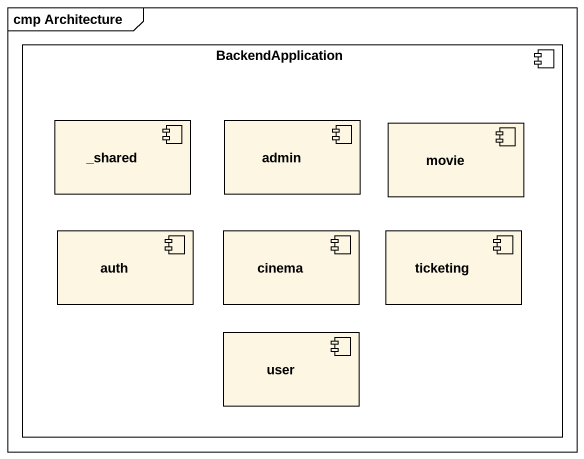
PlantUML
@startuml
mainframe cmp Architecture
component BackendApplication {
  component "_shared" as shared
  component admin
  component movie
  component auth
  component cinema
  component ticketing
  component user
}
@enduml
